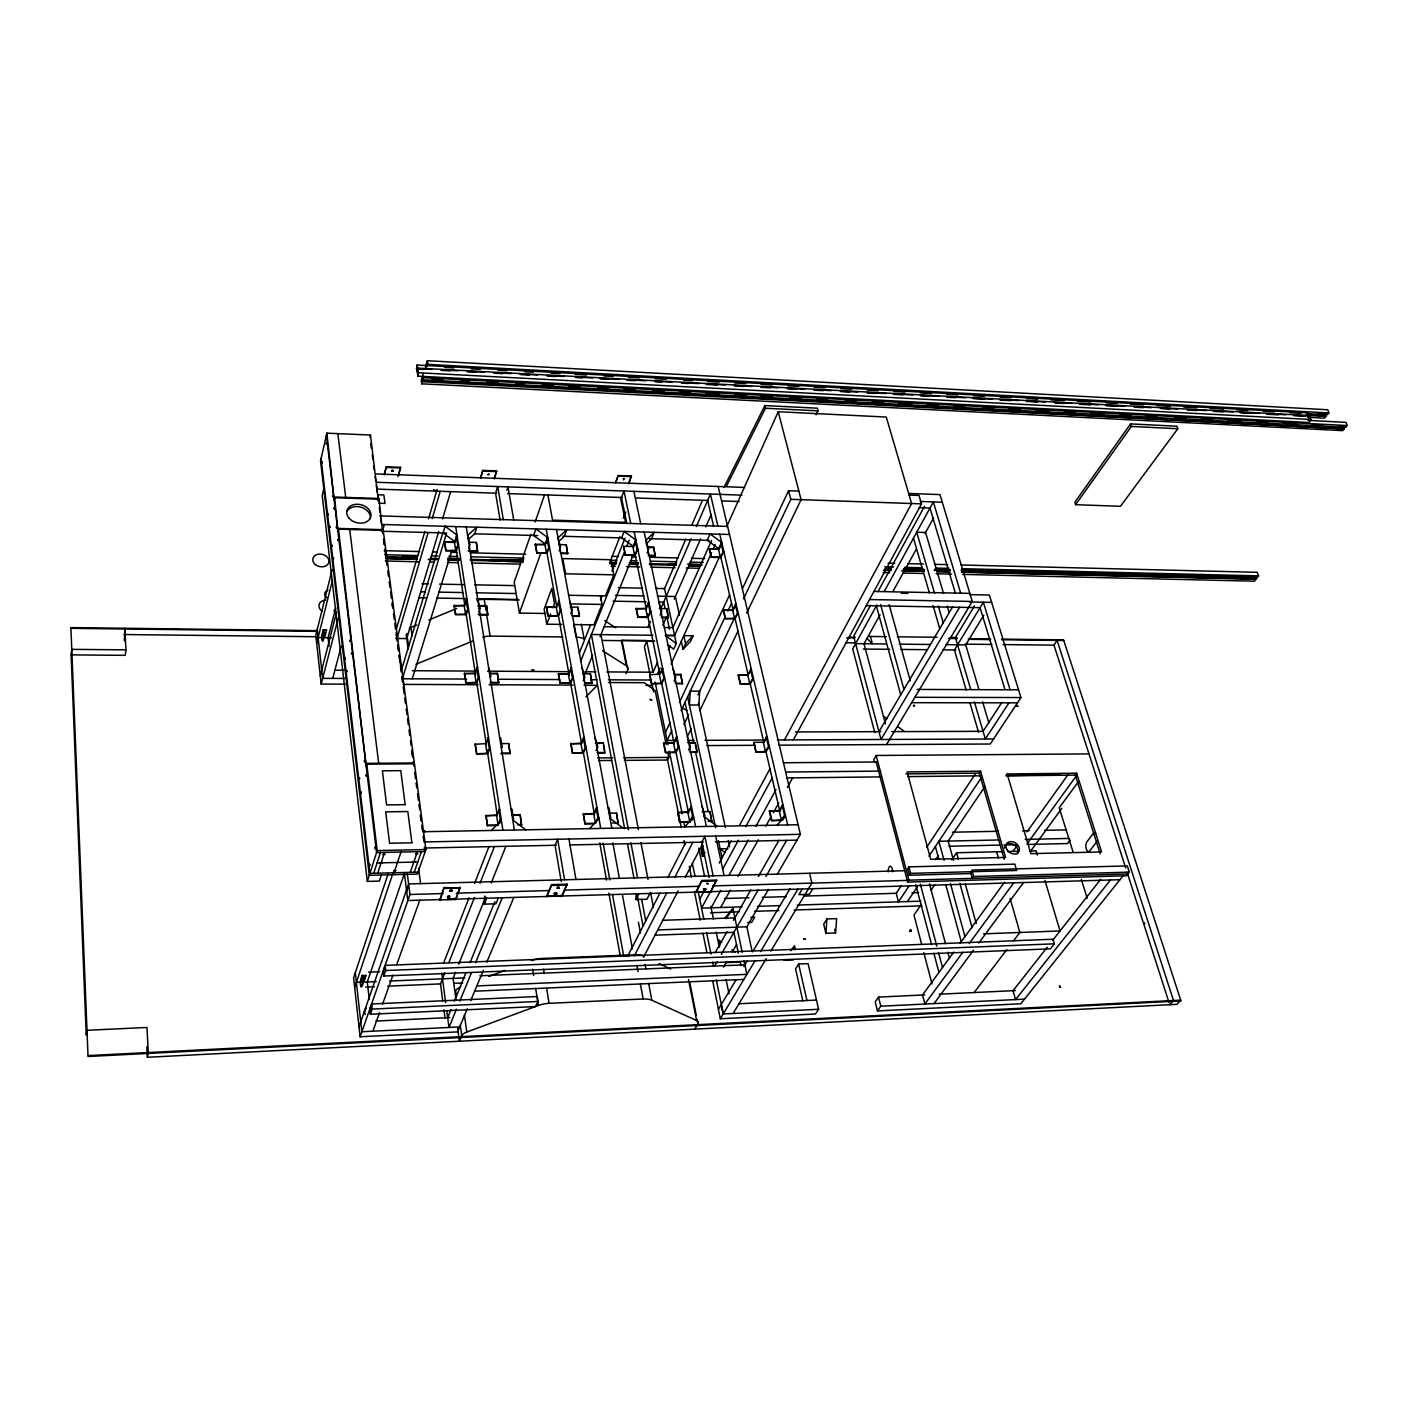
<?xml version="1.0" encoding="UTF-8"?>
<svg xmlns="http://www.w3.org/2000/svg" width="1418" height="1418" viewBox="0 0 1418 1418"><rect width="100%" height="100%" fill="white"/><g stroke="black" fill="none" stroke-linecap="round" stroke-linejoin="round"><path stroke-width="1.5" d="M961.315 572.216L1255.674 579.147L1255.674 577.481M323.942 633.509L324.633 632.8M498.356 897.878L495.946 903.798L484.318 904.152L484.743 895.999M649.887 893.446L646.962 899.242L635.884 899.579L636.239 893.606M365.135 1013.427L365.153 1014.597M825.879 933.31L826.924 918.97L836.638 918.634L835.574 932.955L825.879 933.31L823.698 924.111L826.924 918.97M913.44 705.774C915.372 703.948 914.539 707.706 913.635 705.384M148.376 1053.432L146.94 1027.465L86.994 1030.283L86.232 1035.122L71.13 654.886L71.769 649.355L125.989 649.852L124.784 628.28M1060.469 987.353C1059.299 984.074 1060.522 989.658 1059.512 986.042M322.95 636.133L322.808 634.431L323.393 635.902M361.82 980.689L361.696 982.355L362.281 980.671M124.376 640.776L124.819 629.007M125.989 649.852L125.192 655.346L71.13 654.886M909.842 930.35C912.997 928.896 909.665 933.221 909.753 930.509M88.005 1055.595L1180.733 1000.151L1176.922 1004.334L147.366 1057.279L148.323 1052.528M1144.202 922.958C1144.22 924.625 1145.974 923.171 1143.847 923.242M377.791 496.282L378.393 500.802L370.47 435.025L326.884 433.164L320.539 460.868L369.283 875.296L417.335 874.091L425.932 849.542L414.464 763.788L366.783 764.178L366.181 766.234M417.016 368.06L416.768 371.144L417.105 365.029L1307.644 412.868L1311.03 419.498L1309.186 422.493L417.69 376.142L417.016 368.06L1307.485 415.474L1309.558 419.551L1308.052 420.224M417.69 376.142L418.505 372.615L417.105 365.029M323.818 488.785L322.223 495.609L367.333 881.411L379.368 881.092L381.371 874.995M334.045 499.225L326.884 433.164M334.134 499.951L334.666 497.736L379.049 499.189L382.541 531.839M337.821 530.598L334.666 497.736M337.909 531.325L338.459 529.144L383.232 530.403L414.34 762.955L413.684 764.993M332.096 569.735L315.806 635.317L321.177 684.061L345.478 684.15M316.693 643.347L332.521 580.015M369.903 437.24L370.47 435.025M323.233 629.876C318.997 643.293 325.591 644.641 323.694 630.212L326.619 630.248L323.233 629.876L323.853 635.264L322.382 641.06M322.79 641.06L322.24 636.026L323.694 630.212M322.24 636.026L325.147 636.062L326.583 629.911M335.712 607.897L328.09 637.692L329.082 646.36M320.273 675.837L336.598 612.204M321.177 684.061L338.14 618.425M384.349 474.215L386.299 466.752L400.532 467.302L398.618 475.42M384.438 474.906L386.299 466.752M378.482 501.387L379.049 499.189M332.734 678.407L341.189 646.342M382.47 531.254L384.278 524.536M382.647 532.565L383.232 530.403M398.015 476.59L400.532 467.302M383.711 540.524L384.438 544.282M392.272 604.671L392.91 607.702M396.561 628.404L424.851 531.502M428.537 518.864L437.134 489.37M427.882 533.328L397.005 638.472L396.207 632.499M432.206 518.616L440.236 491.284M366.074 765.383L338.459 529.144M438.765 531.52L406.736 638.579L395.657 638.454M442.522 518.917L450.694 491.638M442.771 533.062L401.312 670.625L399.309 655.612M446.617 533.044L402.393 678.761L466.646 679.08M444.472 542.137L454.363 541.836L457.128 535.791L455.072 542.42L444.472 542.137L445.766 550.663L456.401 550.928L458.457 544.317L455.674 550.361L445.766 550.663M412.23 678.814L451.97 550.202M423.184 374.051L421.27 380.184L421.713 383.817L1342.722 430.629L1344.211 428.892L421.837 380.627L421.961 381.69L1344.211 428.892M425.4 366.943L427.35 360.721L1327.744 409.749L1328.861 412.939L1327.372 414.712L1307.467 413.648M480.525 477.724L482.811 470.404L496.619 470.918L494.403 478.912M480.649 478.415L482.811 470.404M421.837 380.627L423.025 376.851L422.989 379.794L1345.611 427.279L1347.1 425.524L1345.966 422.369L1308.442 420.402M425.967 367.368L427.173 363.557L427.137 366.5L427.811 364.373L427.35 360.721M421.961 381.69L422.245 380.786L421.713 383.817M422.989 379.794L423.627 377.702L1347.1 425.524M468.684 548.66L469.961 544.618L467.727 536.093M494.279 478.238L496.619 470.918M455.444 614.543L465.529 614.154L468.383 608.216L466.256 614.721L455.444 614.543L454.097 605.699L464.165 605.326L467.001 599.353L465.423 604.245M367.333 881.411L377.206 850.587L366.783 764.178M468.631 542.208L476.359 542.42L477.547 551.46L469.092 551.247M531.998 670.218L533.7 670.2L532.051 670.076M373.732 873.275L380.432 852.484M412.266 754.252L411.911 749.856M477.547 551.46L476.359 542.42M377.755 873.169L384.508 852.413M414.464 763.788L413.79 765.844L413.241 761.643M506.917 490.22L507.999 486.906L513.724 519.945M388.071 874.002L353.596 977.853L360.101 1036.771L457.642 1031.896L467.32 1008.712M478.77 612.363L480.099 608.393L477.795 599.548M354.677 987.548L392.821 873.63M394.044 872.761L400.993 852.041M478.681 605.557L486.534 605.681L487.774 615.04L479.178 614.916M362.139 975.371C356.857 988.718 365.064 991.359 362.654 975.761L365.844 975.637L362.139 975.371L362.884 981.894L361.129 987.052M464.395 673.603L474.64 673.142L477.565 667.275L475.367 673.674L464.395 673.603L465.778 682.82L476.785 682.856L479 676.475L476.058 682.324L465.778 682.82M360.899 980.937L362.654 975.761M487.774 615.04L486.534 605.681M365.791 975.23L364.089 980.813L365.844 975.637M420.614 816.786L421.323 820.313M404.449 873.346L367.28 981.965L369.265 999.424M410.263 872.354L417.406 851.686M359.002 1026.827L408.614 883.946L904.631 870.723M407.941 886.959L407.037 890.947M530.828 534.373L514.202 582.213L519.449 613.072L545.664 613.48M535.171 521.895L544.565 494.864M414.233 872.265L421.43 851.598M360.101 1036.771L409.962 894.492L407.214 873.009M371.605 1003.997L371.091 1008.304L370.772 1009.191L370.541 1007.046L369.779 1009.208L370.346 1014.26L535.596 1006.567L537.971 1001.462L537.192 996.535L371.605 1003.997L372.19 1009.067L370.346 1014.26M536.731 552.931L546.391 552.63L549.404 546.692L547.064 553.197L536.731 552.931L535.224 544.53L544.866 544.228L547.862 538.273L546.125 543.165M383.799 976.009L385.731 970.515L385.129 965.374L1052.989 939.23L1054.354 943.821L1050.383 948.819L383.799 976.009L383.197 970.869M489.954 682.927L498.693 682.962L497.417 673.266L489.405 673.231M519.449 613.072L540.79 553.18M488.554 737.927L485.523 743.67L475.083 744.255L476.537 753.827L487.757 753.756L490.043 747.499L487.012 753.242L476.537 753.827M372.881 1031.205L379.581 1012.487M382.559 1004.157L392.981 975.052M396.703 964.648L419.799 900.182M498.693 682.962L497.417 673.266M559.135 550.946L560.589 546.994L558.16 538.556M558.745 544.601L566.243 544.796L567.625 553.711L561.457 553.552M547.951 615.944L557.788 615.554L560.89 609.705L558.462 616.103L547.951 615.944L546.409 607.223L556.211 606.851L559.295 600.966L557.487 605.787M444.082 887.526L439.917 899.969L455.692 899.508L460.088 887.969L444.082 887.526L439.917 899.969M567.625 553.711L566.243 544.796M561.776 624.416L546.799 624.204L550.645 613.905M552.949 607.737L554.491 603.607L551.762 588.505L544.14 609.173L546.799 624.204M500.572 743.599L508.725 743.564L510.055 753.614L500.784 753.667M496.938 825.524L487.42 825.684L485.913 815.722L496.548 815.049L499.668 809.412M510.055 753.614L508.725 743.564M455.692 899.508L459.964 887.101M615.447 482.669L618.177 475.509L631.4 476.005L628.777 483.822M615.589 483.343L618.177 475.509M487.42 825.684L486.108 815.208M570.745 613.799L572.252 609.882L569.77 601.161M570.302 607.081L577.941 607.205L578.952 614.26M628.635 483.148L631.4 476.005M443.604 963.123L469.039 897.754M474.605 883.467L488.909 846.688M487.615 825.187L498.09 824.992L500.27 819.391L498.728 809.43M577.941 607.205L579.359 616.422L573.102 616.334M499.632 823.45L501.228 819.374L500.27 819.391M559.95 683.246L569.947 682.767L573.138 676.989L570.639 683.281L559.95 683.246L558.337 674.17L568.317 673.692L571.489 667.913M444.88 972.73L440.502 983.915L442.788 1001.108M448.886 962.556L474.445 897.434M480.046 883.184L494.421 846.546M623.335 518.208L625.746 512.093M610.307 561.12L619.95 536.642M570.869 669.491L568.99 674.224L558.337 674.17M579.253 653.219L590.686 624.452M600.488 599.796L602.136 595.684M611.938 571.029L625.001 538.149M633.474 547.118L636.079 540.701L632.853 546.568L623.672 546.32L625.143 555.147L635.193 555.413L637.799 548.996L634.573 554.846L625.143 555.147M600.381 595.844L602.047 604.423L593.894 624.859L574.627 624.594M613.852 574.839L565.622 573.794L562.804 558.568L610.839 559.738L613.852 574.839L605.433 595.932L568.547 595.259M455.532 972.305L453.086 978.385L456.029 999.903M458.776 964.169L485.576 897.115M491.266 882.882L505.889 846.316M580.724 661.178L624.221 552.488M626.685 546.338L629.149 540.187M484.318 904.152L486.693 898.232M520.158 814.659L521.54 825.081L520.158 814.659L511.863 814.801M585.155 673.532L592.618 655.098M600.098 636.682L633.297 554.793M583.153 680.888L584.712 677.06L582.16 668.002M447.68 1017.628L450.977 1009.492M454.292 1001.356L465.884 972.872M470.032 962.698L494.864 901.653M582.656 673.78L590.42 673.834L591.891 683.387L585.528 683.352M456.472 1009.226L448.992 1027.465L446.812 1011.158M459.804 1001.108L471.45 972.748M475.615 962.609L502.238 897.771M591.891 683.387L590.42 673.834M647.069 553.197L648.682 549.28L646.094 540.967M572.411 753.206L582.603 752.621L585.9 746.967L583.294 753.135L572.411 753.206L570.727 743.759L580.901 743.192L584.181 737.52M649.196 555.75L655.187 555.909L653.645 547.118L648.168 546.958M655.187 555.909L653.645 547.118M470.705 1000.629L483.396 970.266M486.782 962.184L513.848 897.434M636.079 608.694L645.633 608.322L648.948 602.544L646.271 608.871L636.079 608.694L637.834 617.309L648.044 617.468L650.738 611.158L647.423 616.919L637.834 617.309M583.525 739.079L581.575 743.706L570.727 743.759M460.283 1025.019L461.736 1035.707L459.414 1041.237L457.677 1028.44M626.029 673.71L627.766 669.65L621.953 640.316M647.796 627.589L650.383 621.545M664.244 589.285L685.887 538.893M691.949 524.784L702.353 500.589M596.056 750.654L597.687 746.896L595.028 737.484M653.964 641.361L646.768 641.29L644.392 646.75L649.869 673.515M660.682 609.084L691.115 538.663M696.344 526.592L710.418 494.049L717.898 526.113M595.489 743.121L603.394 743.085L596.712 743.635M660.132 615.182L661.798 611.335L659.14 602.721M659.335 608.552L666.761 608.676L668.357 617.769L662.277 617.681M603.394 743.085L604.937 752.976L598.449 753.029M662.791 625.32L666.3 617.273M674.206 599.194L700.563 538.929M705.827 526.876L711.092 514.823M668.357 617.769L666.761 608.676M546.71 895.981L551.708 884.584L567.076 884.158L562.113 896.389L546.71 895.981L561.971 895.538L567.076 884.158M546.852 896.85L551.708 884.584M583.277 814.127L593.61 813.471L597.013 807.905L594.319 813.95L583.277 814.127L585.014 823.947L593.876 823.787M660.611 673.213L662.702 668.552L659.281 674.241L649.55 674.702L651.376 683.653L661.763 683.689L664.563 677.503L661.125 683.175L651.376 683.653M585.014 823.947L583.489 813.631M657.544 662.241L653.113 672.221L646.768 641.29M672.593 628.298L711.535 540.435M711.145 557.309L720.326 557.008L723.765 551.247L720.911 557.558L711.145 557.309L709.266 549.12L718.43 548.819L721.851 543.059M657.42 673.975L660.132 667.913M668.25 649.71L670.058 645.669M674.56 635.565L711.552 552.683M713.36 548.642L715.151 544.601M726.76 526.557L778.216 411.734L886.285 417.052L911.614 503.532L784.473 739.948M585.244 823.45L595.4 823.273L597.864 817.743L596.092 807.923M655.719 588.417L664.546 588.594L676.262 643.506L673.727 649.16L667.453 644.57M721.142 544.636L719.015 549.369L709.266 549.12M671.086 663.943L719.369 556.973M681.296 641.344L682.997 649.267L685.568 643.595L693.101 635.778L683.848 635.654L685.568 643.595M693.101 635.778L690.513 641.432L682.997 649.267M674.064 681.331L675.801 677.556L673.054 668.622M616.511 813.099L618.106 823.362L616.511 813.099L608.464 813.223M676.226 683.76L682.413 683.795L680.764 674.383L675.092 674.348M682.413 683.795L680.764 674.383M665.467 732.397L670.111 722.436M679.399 702.495L729.579 594.869M725.201 618.638L734.542 618.248L738.087 612.558L735.127 618.78L725.201 618.638L723.251 610.13L732.574 609.775L736.102 604.068M665.45 752.586L675.376 752.019L678.921 746.435L676.014 752.515L665.45 752.586L663.553 743.28L673.461 742.731L676.971 737.147L674.808 741.72M671.795 730.536L667.134 740.48L674.507 740.462M681.119 710.648L724.988 617.184M727.788 611.229L731.528 603.27M742.465 588.576L788.585 490.717L798.866 491.089M735.357 605.628L733.159 610.307L723.251 610.13M683.884 724.563L688.634 714.53M697.957 694.909L734.985 616.883M743.511 598.945L790.801 499.313L788.585 490.717M667.913 753.082L668.8 757.389L667.541 760.03L624.469 760.367M687.446 736.421L691.257 728.462M699.854 710.56L738.069 630.975M746.666 613.072L801.099 499.668L778.216 411.734M688.545 750.087L690.353 746.382L687.517 737.094M687.624 742.66L695.299 742.624L688.776 743.156M695.299 742.624L697.266 751.877L690.726 752.409M740.196 684.043L749.697 683.582L753.348 677.981L750.282 684.096L740.196 684.043L738.175 675.234L747.658 674.773L751.292 669.172L749.005 673.763M677.698 812.603L687.765 811.947L691.417 806.47L688.421 812.425L677.698 812.603L679.683 822.263L690.406 822.068M635.884 899.579L638.774 893.783M723.924 487.562L764.887 405.566L817.406 408.189L818.009 410.848L815.97 414.712M726.406 486.268L765.472 408.242L764.887 405.566M679.683 822.263L677.946 812.106M679.931 821.766L689.768 821.589L692.533 816.148L690.513 806.47M691.169 820.579L693.42 816.13L692.533 816.148M692.09 819.905L693.597 816.928L684.823 826.854L683.955 822.458M627.766 956.016L659.778 893.322M667.789 877.653L685.798 842.398M634.502 955.572L666.673 893.11M674.72 877.494L692.817 842.345M709.993 811.575L711.783 821.678L709.993 811.575L702.176 811.699M749.909 682.43L763.877 742.624L767.085 736.775L763.327 742.288L753.951 742.323L755.776 751.983L766.039 751.912L769.212 745.939L765.454 751.434L755.776 751.983M643.577 957.132L678.159 890.859M685.266 877.21L702.548 844.082M911.455 930.864L909.966 930.545M703.133 845.979L701.095 849.878L702.442 856.366L704.941 852.484M702.442 856.366L704.48 852.502M696.025 891.638L701.981 880.472L716.604 880.064L710.737 892.046L696.025 891.638L710.737 892.046M696.203 892.471L701.981 880.472M699.73 899.26L703.913 891.479M719.192 863.101L731.174 840.856M739.558 825.276L769.956 768.804M711.021 890.664L701.538 908.123L742.039 906.846M711.57 889.352L716.604 880.064M722.613 869.305L738.406 840.2M745.779 826.605L772.119 778.074M793.353 739.895L921.505 503.869L919.006 495.449L909.151 495.095M870.581 605.202L853.654 636.239L881.021 739.487L959.561 607.294M877.99 591.625L924.536 506.244M876.856 604.901L852.714 648.912L874.817 732.627M884.3 591.341L933.345 501.919L960.695 593.185M711.145 907.821L720.716 890.38M729.224 874.871L748.367 839.988M755.812 826.428L776.018 789.596M769.336 811.096L779.156 810.458L783.02 805.052L779.74 810.936L769.336 811.096L771.516 820.614L781.938 820.419L785.235 814.57L781.353 819.959L771.516 820.614M880.064 614.738L864.023 643.737L885.47 723.907M892.897 591.519L916.436 548.979M924.997 533.505L933.558 518.031M720.699 907.52L730.359 890.096M737.892 876.554L758.293 839.793M765.809 826.233L771.162 816.555M773.324 812.691L778.695 803.013M787.274 787.539L792.644 777.862M742.234 952.258L732.911 908.619L725.998 918.616M782.949 819.764L784.597 816.821M715.115 952.683L727.009 931.732M733.496 920.3L750.813 889.83M758.382 876.484L778.943 840.289M714.832 965.658L717.012 961.865M721.354 954.261L758.311 889.724M765.915 876.43L786.582 840.36M723.464 967.147L726.76 961.457M732.255 951.992L736.633 944.406M746.524 927.337L768.467 889.423M777.259 874.268L800.372 834.333L718.164 486.48M694.82 1029.131L697.957 1023.761L697.107 1019.453M878.965 731.688L952.683 606.762M735.977 979.909L718.394 1009.421L720.309 1018.762L815.456 1014.012L818.594 1009.279L808.083 963.637L798.618 964.027L795.569 968.866L802.854 1001.002M743.847 966.615L747.233 960.925M752.852 951.425L789.986 888.767M1089.184 753.915L876.182 755.475L873.842 759.392L874.64 762.423M720.309 1018.762L754.925 960.996M760.58 951.549L797.891 889.121M886.551 744.574L972.287 601.462L939.974 494.598L909.239 493.464M802.304 888.997L798.901 894.669L809.394 894.35L812.833 888.696M974.467 605.894L955.448 637.515L970.621 689.113M733.106 1013.48L766.216 958.71M770.772 951.141L811.894 883.113L809.572 873.258M978.828 689.148L965.693 644.889L983.791 615.217M1307.644 412.868L1305.836 415.846L1294.794 415.261M1307.485 415.474L1307.449 417.317M792.502 949.298L794.523 946.036L795.338 949.635M983.046 731.334L1001.923 702.335M1008.996 702.832L985.315 739.008L974.361 701.786M1125.715 868.029L1053.964 645.155L1057.084 640.422M909.363 875.243L910.604 873.346L1016.688 870.475L1014.827 864.129L908.903 866.877L907.662 868.773L909.363 875.243L971.17 873.541M969.54 594.638L989.356 595.028L1020.925 697.55L990.278 744.007L779.085 745.177M901.104 885.949L896.247 893.287L898.445 901.848L909.434 885.417M926.592 847.468L975.159 774.157M1004.281 859.308L979.289 773.129L980.565 771.197L907.13 771.941L930.722 859.308L1005.61 857.447L980.565 771.197M970.532 871.946L972.323 878.362L973.634 876.484L971.844 870.067L1127.292 865.902L1129.295 872.141L1126.371 875.775L907.68 882.031L908.92 880.153L876.182 755.475M928.95 856.171L981.398 777.613M907.449 901.564L917.269 886.977M935.703 859.609L938.149 855.958M947.986 841.353L984.836 786.635M1007.135 773.944L1005.841 775.859L1075.287 775.097L1076.652 773.2L1007.135 773.944L1030.851 853.654L1101.591 851.934L1076.652 773.2M921.31 904.4L913.99 915.089L921.647 944.317M931.041 890.149L934.692 884.814M951.744 859.875L956.618 852.75L1003.2 851.633M924.855 994.887L878.522 997.102L875.225 1001.817L877.458 1010.928L1020.783 1003.767L1123.198 875.633M877.458 1010.928L880.773 1006.213L878.522 997.102M1130.571 423.893L1074.897 502.22L1075.606 504.684L1120.468 506.297L1177.809 428.732L1176.993 426.215L1130.571 423.893L1131.351 426.428L1075.606 504.684M1012.931 851.42L1016.759 846.085M1027.004 831.834L1067.914 774.848M1027.004 843.994L1077.113 774.76M953.729 952.063L922.515 995.011L924.855 1004.05L962.751 952.347M960.234 943.112L1004.458 882.28M1078.407 781.655L1059.228 807.781L1073.054 851.97M1030.797 850.889L1061.834 808.331M969.292 943.431L1013.728 882.811M934.037 1003.59L973.528 950.184M978.792 943.059L1023.548 882.528M533.647 670.359C532.282 671.795 531.218 669.562 533.558 670.501M1255.674 579.147L1254.629 581.185L962.68 574.396M962.202 570.639L1257.217 577.073L961.05 569.983M963.035 571.082L1256.933 578.065L1258.581 575.868L1257.217 572.323L961.067 564.984M1070.129 840.112L1067.559 843.55L1028.05 844.437M974.148 992.547L1006.815 949.635M1013.356 941.056L1019.879 932.459L1010.095 898.498M1047.264 947.206L1013.037 990.686L1015.554 999.584L1110.436 879.993M1052.741 940.24L1100.652 879.355M790.801 950.716L794.523 946.036M724.917 918.208L732.911 908.619M1309.027 417.317L1324.483 418.15L1325.972 416.378L1311.455 414.676M1318.226 413.4L1327.727 413.099M777.188 825.134L785.43 815.368M1343.909 428.059L1342.935 427.899M1169.726 1004.706L1173.501 1000.523M589.604 828.626L598.945 818.54M491.426 830.452L501.352 820.207M585.9 696.894L597.244 685.373L584.039 685.16M646.059 544.033L651.536 538.734L654.177 532.317L645.952 540.276M911.03 931.449L910.71 930.208L909.753 930.864M560.021 540.347L564.364 536.305L566.739 529.8L558.036 537.865M1017.752 706.199L1016.653 705.225L1017.539 706.536M468.596 539.265L474.711 533.824L476.82 527.212L467.621 535.384M363.611 977.977L362.388 978.42L363.699 977.622M706.908 883.095C708.61 882.67 708.575 885.488 707.05 883.627M391.988 470.014L392.13 470.989L393.353 470.191M409.323 628.192A8.969 5.087 -7.6 0 1 410.919 627.394L416.892 624.93M428.839 620.003L456.702 608.499M416.006 664.244L472.354 641.202M623.3 478.557C624.168 480.153 622.927 480.525 624.133 478.593M488.856 976.488L505.021 970.408M461.736 1035.707A10.032 4.272 -9.6 0 1 466.788 1032.038L538.361 1005.486A16.112 6.966 -10.3 0 1 549.05 1003.324L643.152 998.981A15.811 6.789 -11.4 0 1 651.819 1000.222L696.628 1020.535A9.589 4.024 -11.9 0 1 697.957 1023.761M557.788 886.941L557.239 887.739L558.905 886.994M1059.423 986.272L1060.575 987.123M459.716 1026.933L361.856 1031.737L355.315 972.695M721.248 1004.6L723.18 1013.976L818.594 1009.279M880.773 1006.213L1024.47 999.141M375.947 1021.049L449.701 1017.539M738.565 1003.767L816.467 1000.062M939.124 994.213L1015.323 990.579M372.19 1009.067L537.971 1001.462M476.838 985.935L746.861 974.343L744.025 960.642M474.658 991.2L743.83 979.43M479.833 975.779L744.822 964.825M356.397 982.408L376.284 981.593M389.56 981.043L464.749 977.906M365.702 987.07L374.512 986.698M387.734 986.148L440.643 983.897M453.884 983.348L462.693 982.975M385.731 970.515L1054.354 943.821M368.556 972.163L379.581 971.72M725.91 962.627L738.76 962.113M784.083 960.252L793.531 959.88M983.436 933.842L1060.044 930.952L1044.924 880.365M629.627 955.502L623.654 955.732L612.594 895.077M747.765 922.515L751.717 922.374L754.713 917.198L750.76 917.34M657.668 929.942L746.825 926.823L752.249 951.868M654.939 935.171L733.904 932.335L738.353 953.215M662.436 920.3L734.879 917.871M757.496 906.35L779.563 905.641M797.235 905.074L920.849 901.139M710.595 912.767L739.203 911.827M754.624 911.313L778.837 910.533M794.257 910.019L921.948 905.854M724.722 898.498L748.952 897.771M762.175 897.364L786.405 896.619M804.041 896.087L896.566 893.269M911.987 892.808L918.598 892.613M973.634 876.484L1129.295 872.141M908.92 880.153L1127.842 873.967M409.962 894.492L443.09 893.553M456.33 893.18L549.085 890.557M564.541 890.114L699.269 886.303M712.51 885.931L908.69 880.365M447.68 898.87L455.568 898.64M441.033 899.561L407.835 900.536L404.555 874.729M447.68 899.366L1119.936 879.709M444.206 888.412L460.088 887.969M551.85 885.452L567.218 885.027M702.158 881.305L716.781 880.915M418.009 872.159L369.903 873.364L321.035 458.688M949.014 846.245L999.513 845.093M1003.891 844.986L1017.06 844.685M377.046 862.942L417.814 862.002M1007.578 851.527L1018.549 851.279M1029.503 851.013L1036.097 850.853L1037.356 855.072M424.071 848.035L556.476 845.234M569.717 844.951L703.576 842.132M715.363 841.867L797.005 840.147M377.206 850.587L425.932 849.542M998.786 839.97L938.893 841.282L944.104 860.354M1025.196 839.403L1069.207 838.428M727.948 848.655L720.131 848.833L724.935 852.448M423.982 841.955L800.372 834.333M952.347 832.206L998.467 831.267M1022.644 830.771L1029.22 830.629M1044.605 830.328L1066.566 829.885M517.588 824.656L521.753 824.585M612.292 822.972L618.337 822.848M708.131 821.252L712.031 821.182M422.617 831.746L798.104 824.744M485.913 815.722L497.293 815.545M512.412 815.297L519.945 815.173M512.642 819.179L513.582 819.161L512.004 809.217L511.065 809.235M597.864 817.743L598.804 817.725M609.864 817.53L610.786 817.53L608.96 807.728L608.056 807.746M704.161 815.935L705.047 815.935L702.123 806.293M785.643 772.048L880.631 771.091M905.925 773.891L979.289 773.129M786.494 777.933L881.517 776.887M907.963 776.603L980.653 775.806M1007.081 775.522L1059.955 774.937M598.626 760.562L611.548 760.456M366.695 763.345L414.34 762.955M783.463 762.76L876.04 761.98M502.078 753.153L510.25 753.1M597.226 752.533L605.149 752.479M689.573 751.93L697.266 751.877M597.634 757.903L612.736 757.797M623.512 757.726L668.8 757.389M687.73 740.391L694.324 740.356M704.923 740.32L764.692 740.036M777.489 739.966L993.61 738.973M663.553 743.28L674.082 743.227M706.713 745.567L754.961 745.301M501.263 747.446L502.185 747.428L500.66 737.874L499.739 737.874M596.765 746.896L597.687 746.896M795.356 731.954L880.95 731.67M891.798 731.635L982.497 731.334M911.65 702.69L1017.433 702.849M917.091 689.432L1018.532 689.804M914.876 697.301L1020.925 697.55M490.008 676.546L490.929 676.546L488.554 667.346M583.826 677.06L584.712 677.06M344.804 678.46L322.648 678.353L317.224 629.539M497.647 679.24L559.685 679.559M590.703 679.718L597.332 679.754M608.411 679.807L650.507 680.02M608.535 682.537L644.41 682.696L655.116 690.601L666.141 744.45M490.858 682.395L498.888 682.43M584.322 682.82L592.121 682.856M675.092 683.246L682.661 683.281M402.907 684.398L478.008 684.717M489.068 684.752L572.996 685.107M645.899 685.426L652.528 685.443M335.002 670.2L343.847 670.253M412.372 670.696L476.483 671.104M487.526 671.175L569.327 671.689M584.801 671.778L595.861 671.848M606.904 671.919L653.326 672.221M490.681 673.763L497.222 673.798M674.348 674.844L680.516 674.897M738.175 675.234L748.243 675.287M863.314 649.036L889.777 649.302M900.802 649.426L927.266 649.692M942.686 649.852L955.927 649.993M652.883 635.282L591.395 634.52L628.44 829.76M665.893 635.441L674.578 635.548L665.272 635.441L676.262 643.506M70.935 628.334L317.472 631.365M846.723 637.834L853.352 637.923M968.512 639.323L990.65 639.607M1001.728 639.731L1063.766 640.493M482.705 637.107A14.588 8.189 -8.9 0 1 490.114 636.097L562.893 636.948M124.04 634.537L316.675 636.735M622.218 640.227L646.573 640.493M845.837 642.779L854.699 642.868M965.392 644.144L991.962 644.446M1003.04 644.57L1053.964 645.155M602.827 640.44L654.726 641.042M318.128 637.568L331.422 637.728M855.621 643.63L886.126 643.985M899.384 644.144L930.332 644.481M945.806 644.658L965.693 644.889M603.625 626.703L649.072 627.305M664.227 627.518L672.876 627.625M868.667 636.434L886.303 636.664M897.346 636.788L937.068 637.285M950.308 637.462L956.92 637.533M317.402 630.655L70.9 627.607L88.04 1056.499L1180.964 1000.913L1063.553 639.872L1001.533 639.11M848.762 637.214L855.409 637.302M948.394 638.454L957.256 638.561M968.317 638.703L990.455 638.969M478.114 614.349L487.952 614.508M571.915 615.784L579.572 615.891M661.16 617.131L668.587 617.255M571.791 603.908L602.047 604.423M454.097 605.699L464.891 605.876M477.777 606.089L484.212 606.195M546.409 607.223L556.884 607.4M479.195 608.375L480.099 608.393M869.553 599.548L972.287 601.462M420.827 591.785L425.258 591.855M438.517 592.104L462.835 592.564M476.094 592.795L515.886 593.539M615.359 595.383L644.091 595.932M657.349 596.163L675.376 596.499L679.435 615.252M969.575 601.976L991.625 602.384M419.037 597.758L425.648 597.882M436.673 598.077L465.334 598.573M476.359 598.768L518.226 599.513M613.019 601.179L646.076 601.764M659.299 601.994L663.713 602.083L665.042 608.322M866.238 605.646L979.519 607.648M476.891 600.328A14.428 8.295 -8.7 0 1 484.212 599.335L519.165 599.938M873.86 591.448L969.841 593.362M421.89 583.791L428.502 583.915M439.545 584.145L463.81 584.624M474.835 584.836L514.539 585.616M618.213 587.672L642.478 588.169M901.299 593.291L907.892 593.415M385.891 556.707L417.353 557.629M447.858 558.196L459.432 558.639M490.451 559.383L523.118 559.986M610.041 562.237L616.688 562.397M629.344 562.538L638.206 562.733M669.845 563.655L676.492 563.815M687.57 564.08L700.846 564.399M884.69 568.778L891.337 568.937M904.613 569.256L924.554 569.735M935.632 570.001L950.255 570.196M386.281 557.363L417.229 558.107M430.487 558.408L437.116 558.568M448.159 558.834L459.202 559.1M470.262 559.366L523.295 560.624M609.474 562.68L616.103 562.822M629.362 563.141L638.206 563.354M649.249 563.62L675.766 564.258M689.024 564.559L702.282 564.878M885.701 569.238L890.114 569.345M903.372 569.664L923.26 570.142M934.302 570.39L949.776 570.763M386.068 557.965L412.62 558.586M430.345 559.011L436.974 559.171M448.053 559.419L459.113 559.685M487.898 560.376L523.313 561.209M609.651 563.247L616.298 563.407M629.574 563.726L638.437 563.939M667.222 564.612L676.067 564.825M689.361 565.144L700.421 565.41M884.176 569.752L890.823 569.912M904.099 570.231L924.022 570.71M937.316 571.011L948.376 571.277M961.652 571.596L1256.1 578.579M386.121 558.426L417.122 559.153M428.183 559.419L437.045 559.631M448.123 559.897L459.184 560.145M470.262 560.411L523.402 561.67M609.74 563.708L616.387 563.868M629.663 564.187L636.31 564.329M649.604 564.648L676.173 565.286M689.449 565.587L700.527 565.853M884.3 570.196L890.929 570.355M904.223 570.656L924.146 571.135M937.422 571.454L948.5 571.72M961.794 572.021L1256.259 578.987M385.873 558.639L412.425 559.259M447.84 560.092L458.918 560.358M505.393 561.457L523.1 561.865M629.326 564.382L638.189 564.594M689.077 565.782L700.155 566.048M883.857 570.39L890.486 570.532M901.547 570.798L923.685 571.33M936.961 571.631L950.237 571.95M385.43 560.996L418.594 561.776M429.654 562.024L434.085 562.131M447.344 562.432L458.404 562.698M471.68 562.999L520.335 564.134M611.016 566.243L615.447 566.349M626.49 566.597L639.766 566.899M650.827 567.165L675.163 567.732M686.206 567.98L699.482 568.299M883.059 572.553L889.689 572.712M902.965 573.014L922.87 573.475M936.128 573.794L951.62 574.148M468.046 550.663L477.724 550.911M560.287 552.985L567.82 553.18M648.097 555.2L655.417 555.377M384.243 550.68L419.604 551.549M432.862 551.886L437.293 551.992M450.552 552.311L457.181 552.488M470.439 552.807L525.688 554.19M611.885 556.317L618.514 556.476M631.772 556.813L636.186 556.919M649.444 557.256L678.176 557.965M691.435 558.302L704.693 558.621M888.129 563.176L894.758 563.336M908.016 563.673L923.49 564.045M934.551 564.329L947.809 564.648M384.774 554.722L417.956 555.537M431.232 555.856L437.861 556.016M448.939 556.281L457.784 556.494M471.06 556.813L524.146 558.089M610.414 560.181L617.06 560.34M630.319 560.659L636.966 560.819M650.242 561.156L676.776 561.794M690.052 562.113L703.328 562.432M884.726 566.81L893.57 567.04M904.631 567.306L922.338 567.732M935.596 568.051L948.872 568.37M962.148 568.689L1258.581 575.868M401.879 556.583L417.353 556.955M519.023 559.383L523.437 559.49M885.913 568.175L890.327 568.281M903.585 568.6L923.472 569.079M934.533 569.345L950.007 569.717M535.224 544.53L545.54 544.796M647.459 547.49L653.432 547.649M382.984 524.5L729.508 534.497M338.37 528.418L383.126 529.658M381.442 531.218L445.606 533.008M474.374 533.806L537.723 535.579M562.893 536.27L622.644 537.936M649.214 538.663L708.947 540.329M379.652 515.904L727.594 526.397M378.854 503.213L385.022 503.425L383.87 495.006L377.737 494.793M334.577 497.027L378.961 498.48M377.046 482.28L742.039 495.166M920.282 501.458L942.296 502.238M790.801 499.313L921.505 503.869M377.489 489.121L496.619 493.216M507.662 493.588L622.378 497.523M635.619 497.966L708.415 500.465M721.638 500.926L739.186 501.511M919.148 507.679L930.119 508.069M375.93 473.949L744.521 487.438M386.405 467.444L400.62 467.993M482.935 471.077L496.725 471.609M618.319 476.182L631.542 476.678M765.472 408.242L818.009 410.848M1131.351 426.428L1177.809 428.732M431.71 379.28L442.771 379.864M460.46 380.768L469.323 381.229M487.012 382.133L498.072 382.718M515.762 383.622L524.625 384.083M542.314 385.005L553.375 385.572M568.866 386.37L579.927 386.937M597.616 387.858L608.676 388.426M624.168 389.223L635.229 389.79M652.918 390.712L663.979 391.279M679.47 392.077L690.531 392.644M706.004 393.442L719.28 394.133M734.772 394.931L745.833 395.498M761.306 396.296L772.367 396.863M790.074 397.784L801.135 398.352M816.608 399.149L827.669 399.716M845.376 400.638L856.437 401.205M871.91 402.003L882.971 402.57M898.463 403.386L911.739 404.059M927.23 404.857L938.291 405.442M953.765 406.239L964.825 406.806M982.532 407.71L993.593 408.295M1009.067 409.093L1020.127 409.66M1035.619 410.458L1048.895 411.149M1064.369 411.947L1075.429 412.514M1090.921 413.312L1104.197 414.003M1119.671 414.8L1130.731 415.368M1146.223 416.165L1157.283 416.732M1174.973 417.654L1186.033 418.221M1201.525 419.019L1212.585 419.586M1228.059 420.384L1241.335 421.075M1256.827 421.873L1267.887 422.44M1283.361 423.238L1296.637 423.929M1312.129 424.726L1323.189 425.294M1338.681 426.091L1345.611 427.279M427.811 364.373L1328.861 412.939M444.827 367.439L453.671 367.918M471.379 368.875L480.223 369.336M497.913 370.293L506.758 370.772M524.465 371.711L533.31 372.19M550.999 373.129L559.844 373.608M575.336 374.441L586.396 375.026M604.086 375.983L612.931 376.444M628.422 377.277L639.483 377.879M654.956 378.695L666.017 379.297M683.706 380.237L692.569 380.715M708.043 381.548L719.103 382.133M734.577 382.966L745.638 383.551M761.129 384.384L772.19 384.987M787.664 385.802L798.724 386.405M814.216 387.238L825.276 387.823M840.75 388.656L851.81 389.241M867.302 390.074L878.362 390.659M893.836 391.492L904.897 392.095M920.388 392.91L931.449 393.513M946.923 394.346L957.983 394.931M973.475 395.764L984.517 396.349M1000.009 397.182L1011.069 397.784M1026.543 398.6L1037.604 399.202M1050.88 399.911L1064.156 400.62M1077.432 401.329L1090.69 402.038M1106.182 402.872L1117.242 403.456M1130.5 404.165L1143.777 404.892M1157.053 405.601L1170.329 406.31M1183.587 407.019L1196.863 407.728M1210.139 408.437L1223.415 409.146M1236.673 409.855L1247.734 410.458M1263.225 411.273L1274.286 411.876M1289.76 412.709L1300.82 413.294M1307.999 414.588L1325.67 415.545M1308.282 415.439L1325.972 416.378M416.289 368.556L431.746 369.389M442.788 369.974L458.227 370.789M467.054 371.268L484.726 372.207M493.553 372.668L511.207 373.608M520.034 374.086L537.688 375.026M548.731 375.61L564.187 376.426M575.212 377.011L592.884 377.95M599.495 378.305L619.365 379.35M628.192 379.829L645.846 380.768M654.673 381.229L672.345 382.169M681.172 382.647L698.826 383.587M707.653 384.048L725.307 384.987M734.134 385.466L751.806 386.405M760.633 386.866L778.287 387.805M787.114 388.266L804.768 389.206M813.613 389.684L831.267 390.624M840.094 391.084L857.748 392.024M866.575 392.502L886.445 393.548M893.074 393.903L912.926 394.966M921.753 395.427L939.425 396.366M948.252 396.845L965.906 397.784M972.535 398.121L992.387 399.185M1001.214 399.646L1018.886 400.585M1027.713 401.064L1045.367 402.003M1054.194 402.464L1071.848 403.403M1080.693 403.882L1098.347 404.821M1107.174 405.282L1124.829 406.222M1133.656 406.7L1151.31 407.64M1160.154 408.1L1177.809 409.04M1186.636 409.501L1206.505 410.564M1213.117 410.919L1232.986 411.964M1239.616 412.319L1259.468 413.382M1266.097 413.737L1285.966 414.783M416.768 369.088L423.397 369.442M441.069 370.382L449.914 370.86M467.586 371.8L476.413 372.26M494.084 373.2L502.929 373.661M520.583 374.6L529.428 375.079M547.1 376.018L555.927 376.479M575.814 377.543L582.443 377.879M600.115 378.819L608.942 379.297M626.614 380.237L635.459 380.698M655.329 381.761L661.958 382.116M681.845 383.161L688.474 383.516M706.146 384.455L717.189 385.04M734.861 385.98L743.688 386.44M761.36 387.38L770.187 387.858M787.859 388.798L796.703 389.259M814.375 390.198L823.202 390.659M840.874 391.598L849.719 392.077M867.391 393.016L876.218 393.477M893.889 394.417L902.734 394.878M920.406 395.817L929.233 396.296M946.905 397.235L955.75 397.696M973.404 398.635L984.464 399.22M999.92 400.036L1010.963 400.638M1026.419 401.454L1037.462 402.038M1055.134 402.978L1063.979 403.439M1079.435 404.272L1090.477 404.857M1105.951 405.672L1116.994 406.257M1134.666 407.196L1143.493 407.657M1161.165 408.597L1170.01 409.075M1187.681 410.015L1196.508 410.476M1214.18 411.415L1223.007 411.876M1240.679 412.815L1249.524 413.294M1267.196 414.233L1278.238 414.818M1293.695 415.634L1304.737 416.218M417.867 372.721L1311.03 419.498M659.051 963.513L670.661 969.043M433.571 489.6L436.744 491.16M682.413 707.901L686.773 710.56M602.508 650.702L626.366 665.786A8.703 4.768 -11.1 0 1 627.766 669.65M604.724 620.641L615.66 627.749M883.396 716.161L886.924 718.731M897.541 726.441L904.613 731.599M704.338 816.75L717.1 826.251M610.006 818.363L622.892 828.006M721.833 942.332L718.536 939.85L719.795 945.895M731.741 949.776L735.038 952.258M512.767 820.012L525.759 829.814M422.28 829.193L425.56 831.675M866.947 638.437L872.389 643.825L870.404 636.452M1056.889 639.784L1173.75 1001.285M1127.08 872.247L1169.052 1002.597M1075.287 775.097L1100.173 853.778M1081.349 879.337L1087.198 898.285M1010.095 689.768L983.348 602.225L954.438 649.976L966.172 690.017M980.068 607.648L1004.742 688.829M929.978 508.052L955.253 592.83M982.585 701.804L988.825 722.879M943.537 593.504L925.564 532.477L916.737 532.211L934.586 593.327M947.259 606.142L949.121 612.452M969.877 702.672L978.526 732.167M938.273 605.982L943.2 622.839M913.476 538.166L929.375 592.884M933.044 605.504L939.762 628.653M996.624 851.793L998.449 858.156M889.139 604.688L910.321 680.941M956.618 852.75L958.338 859.007M965.286 883.999L976.258 923.579M948.163 841.087L953.428 860.123M959.844 883.379L972.11 927.78M880.56 604.529L903.922 689.378M876.359 605.823L900.731 694.785M950.485 883.644L964.967 936.607M935.384 846.546L938.822 859.237M945.735 884.602L961.262 941.694M929.481 883.786L945.505 943.608M947.791 952.169L949.511 958.568M920.335 884.052L936.802 946.125M938.503 952.541L942.491 967.519M915.798 884.814L931.608 944.636M933.859 953.18L938.946 972.394M908.903 866.877L910.604 873.346M876.2 761.98L907.68 882.031M923.827 952.666L932.016 983.986M834.688 929.286L835.574 932.955M719.795 534.214L787.664 824.939M721.035 543.023L722.95 551.23M735.268 604.05L737.254 612.558M750.459 669.154L752.515 677.981M766.216 736.775L768.361 745.939M782.151 805.069L784.367 814.588M707.653 500.43L713.591 526.043M720.45 555.608L733.443 611.495M734.932 617.947L747.906 673.834M765.88 751.221L779.847 811.415M718.43 548.819L720.326 557.008M732.574 609.775L734.542 618.248M747.658 674.773L749.697 683.582M763.327 742.288L765.454 751.434M779.156 810.458L781.353 819.959M709.496 548.589L711.375 556.778M723.499 609.616L725.449 618.106M738.441 674.72L740.462 683.547M753.951 742.323L756.042 751.487M769.602 810.617L771.8 820.118M798.618 964.027L806.931 1000.505M698.454 703.222L725.36 827.545M728.143 840.413L729.526 846.847M687.641 696.752L715.629 827.74M718.377 840.608L722.046 857.784M715.611 836.053L724.031 875.544M695.44 744.982L696.628 750.53M666.814 616.653L669.473 629.167M685.018 702.353L693.686 743.067M695.511 751.646L708.256 811.663M740.125 961.564L741.011 965.729M644.197 532.034L706.377 826.446M633.881 491.337L640.723 523.774M713.165 875.828L704.852 836.265L701.786 842.168L709.16 877.476M701.626 850.268L702.903 856.366M634.201 531.75L695.618 826.641M635.229 540.683L636.966 548.979M648.097 602.526L649.887 611.14M661.834 668.552L663.695 677.485M676.102 737.147L678.034 746.453M698.737 848.141L704.551 876.147M710.826 906.315L713.502 919.236M716.196 932.158L719.334 947.242M726.034 979.466L729.029 993.858M630.744 523.472L623.991 491L621.474 497.488L626.827 523.437M634.768 553.339L646.413 609.616M647.317 613.941L659.866 674.543M661.657 683.21L674.206 743.812M675.553 750.317L688.563 813.081M632.853 546.568L634.573 554.846M645.633 608.322L647.423 616.919M659.281 674.241L661.125 683.175M673.461 742.731L675.376 752.019M687.765 811.947L689.768 821.589M620.446 497.417L625.586 522.373L552.559 520.158L547.897 494.935M655.169 682.2L668.002 744.769M669.331 751.256L682.182 813.826M692.374 863.456L695.033 876.413M698.135 891.514L703.895 919.573M706.554 932.512L710.985 954.084M712.616 962.06L713.36 965.729M716.285 979.891L723.269 1013.959M652.298 685.443L653.627 691.913M667.275 758.683L681.349 827.616M683.99 840.537L684.876 844.844M689.272 866.398L691.47 877.157M694.554 892.241L700.279 920.247M702.92 933.168L706.873 952.559M712.616 980.671L718.483 1009.421M623.672 546.32L625.373 554.615M636.31 608.18L638.065 616.777M649.781 674.188L651.606 683.139M663.801 742.784L665.698 752.072M689.839 982.798L696.256 1015.146M621.385 640.599L626.366 665.786M688.492 979.484L696.628 1020.535M600.913 634.644L638.437 829.565M640.936 842.558L648.026 879.373M650.525 892.365L653.45 907.52M630.904 842.771L637.497 877.476M641.61 899.172L645.722 920.867M589.09 640.298L624.647 828.679M627.5 843.834L634.041 878.486M636.912 893.641L643.045 926.114M638.437 922.179L640.475 933.062M581.345 624.204L584.145 639.11A14.322 7.994 -10.3 0 0 576.116 637.107L573.758 624.31M645.137 964.541L645.917 968.742M648.682 983.436L651.819 1000.222M603.519 745.478L604.582 751.115M556.494 529.517L611.832 828.218M636.912 965.321L638.082 971.631M640.422 984.269L643.152 998.981M612.824 842.859L619.223 877.476M622.413 894.776L632.41 948.855M546.214 529.215L600.753 828.413M603.129 843.072L609.829 879.904M547.011 538.255L548.536 546.674M558.408 600.966L560.004 609.687M570.603 667.913L572.252 676.989M583.277 737.537L584.996 746.967M546.657 550.999L556.53 605.504M558.125 614.224L569.185 675.269M570.373 681.81L581.433 742.855M583.17 751.434L594.461 814.801M599.779 843.001L606.496 880.064M608.871 893.145L620.322 956.352M544.866 544.228L546.391 552.63M556.211 606.851L557.788 615.554M568.317 673.692L569.947 682.767M580.901 743.192L582.603 752.621M593.61 813.471L595.4 823.273M535.419 543.98L536.926 552.4M546.604 606.691L548.146 615.412M558.532 673.639L560.145 682.714M570.94 743.245L572.624 752.692M568.955 839.013L575.956 879.479M503.337 519.644L497.7 486.534L495.556 493.18L500.111 520.034M564.559 879.798L557.664 839.243L555.076 845.27L561.191 881.464M484.212 599.335L485.949 610.148M486.64 614.473L490.114 636.097M543.573 969.132L544.246 973.404M546.657 988.364L549.05 1003.324M466.274 526.911L514.362 830.026M532.619 969.114L533.629 975.531M535.649 988.364L538.361 1005.486M455.692 526.61L502.911 830.239M456.241 535.774L457.571 544.299M466.114 599.335L467.479 608.198M476.661 667.258L478.079 676.475M487.615 737.927L489.104 747.516M455.727 546.674L464.785 605.185M465.707 611.176L475.562 674.968M476.572 681.509L486.356 744.751M487.154 749.927L497.151 814.517M454.363 541.836L455.674 550.361M464.165 605.326L465.529 614.154M474.64 673.142L476.058 682.324M485.523 743.67L487.012 753.242M496.548 815.049L498.09 824.992M444.632 541.587L445.926 550.113M454.274 605.149L455.621 614.012M464.572 673.071L465.955 682.288M475.278 743.723L476.732 753.312M410.919 627.394L412.106 636.062M464.413 1014.933L466.788 1032.038M406.789 633.545L408.561 646.537M456.49 997.226L455.603 990.827A9.908 4.378 -9.4 0 1 460.584 987.105M406.186 634.608L408.189 649.284M397.873 644.889L398.44 649.178M402.092 676.421L402.836 681.987M441.725 973.085L445.66 1002.544M370.789 443.799L371.374 448.194M372.243 454.735L372.845 459.148M373.714 465.671L374.299 470.12M375.167 476.608L375.77 481.074M376.337 485.346L377.223 492.028M379.28 507.378L379.935 512.252M380.751 518.332L381.389 523.136M382.204 529.304L382.789 533.682M383.516 539.141L384.278 544.831M384.845 549.032L385.714 555.608M386.299 559.986L387.043 565.463M387.77 570.94L388.497 576.417M389.241 581.912L389.968 587.389M390.553 591.767L391.421 598.343M392.006 602.739L392.751 608.251M393.477 613.693L394.204 619.17M394.789 623.548L395.533 629.043M396.26 634.52L397.129 641.096M397.714 645.474L398.458 650.968M399.043 655.364L399.911 661.94M400.514 666.318L401.241 671.778M401.932 676.953L402.552 681.668M403.279 687.11L404.165 693.686M404.75 698.081L405.477 703.594M406.204 709.035L406.948 714.566M407.533 718.944L408.26 724.385M409.004 729.915L409.731 735.339M410.458 740.87L411.043 745.265M411.929 751.841L412.656 757.265M414.659 772.261L415.509 778.695M416.077 782.966L416.75 787.947M417.512 793.69L418.363 800.106M418.948 804.396L419.675 809.873M420.366 815.102L421.146 820.827M421.731 825.205L422.369 830.097M423.184 836.177L423.805 840.803M424.656 847.131L425.24 851.527L376.568 852.572L326.37 435.397M443.923 1009.722L445.075 1018.319M418.558 868.348L420.579 883.627M337.839 433.642L345.726 497.381M349.697 529.463L378.677 763.239M384.313 967.661L384.243 970.763L383.994 968.583M146.798 1046.874L147.366 1057.279M888.217 871.822A5.548 2.198 88.2 0 1 890.256 866.238A5.548 2.198 88.2 0 1 892.613 871.751M643.559 956.14A15.633 6.948 -11.2 0 0 634.963 954.81L541.853 958.444A15.935 7.125 -10.2 0 0 531.271 960.553M334.861 609.545A8.295 6.452 13.1 0 1 333.85 610.963M322.4 611.442A8.295 6.452 13.1 0 1 319.192 604.387A8.295 6.452 13.1 0 1 325.856 600.044M327.15 598.006A5.778 4.467 13.2 0 1 324.722 593.681A5.778 4.467 13.2 0 1 328.001 590.278M347.233 510.959A12.283 9.252 14.4 0 1 365.933 509.594L368.095 511.597A12.283 9.252 14.4 0 1 370.222 518.793M1093.739 833.057A5.3 2.517 87.9 0 0 1093.154 833.607L1086.95 841.778A5.264 2.499 87.8 0 0 1086.312 849.01A5.264 2.499 87.8 0 0 1089.786 850.818L1096.025 842.682A5.3 2.517 87.9 0 0 1096.876 840.697M1095.05 833.004A5.3 2.517 87.9 0 1 1095.689 833.5M1004.564 848.177A7.32 5.619 36 0 1 1013.019 844.153A7.32 5.619 36 0 1 1017.273 853.973M322.063 461.86L322.187 462.835L322.063 461.86M326.353 443.249L326.459 444.224L326.353 443.249M328.232 514.078L328.391 515.089L328.232 514.078M329.685 526.308L329.845 527.336L329.685 526.308M331.901 545.186L332.078 546.231L331.901 545.186M332.645 495.68L332.805 496.69L332.645 495.68M333.372 557.646L333.549 558.692L333.372 557.646M334.116 507.945L334.276 508.973L334.116 507.945M336.385 526.911L336.562 527.939L336.385 526.911M337.892 539.425L338.069 540.471L337.892 539.425M345.23 658.005L345.407 659.122L345.23 658.005M346.701 670.537L346.878 671.653L346.701 670.537M349.998 640.227L350.175 641.344L349.998 640.227M351.504 652.812L351.682 653.946L351.504 652.812M359.374 777.773L359.552 778.978L359.374 777.773M361.058 792.024L361.236 793.229L361.058 792.024M364.444 760.615L364.639 761.821L364.444 760.615M366.163 774.937L366.358 776.142L366.163 774.937M369.549 864.041L369.743 865.317L369.549 864.041M374.866 847.361L375.061 848.638L374.866 847.361M702.92 849.931C703.328 854.044 704.126 847.149 702.92 849.931M391.722 471.095L393.495 471.166L391.793 470.953M690.282 691.133L689.414 704.994L698.844 705.012L699.73 691.169L690.282 691.133M380.095 862.871L382.133 862.693L380.095 862.871M382.807 854.522L384.845 854.345L382.807 854.522M393.725 870.741L395.746 870.563L393.725 870.741M412.798 862.109L414.818 861.931L412.798 862.109M415.669 853.796L417.69 853.618L415.669 853.796M487.916 474.675C490.646 474.693 488.271 473.222 487.916 474.675M447.521 897.293L449.471 897.665L449.79 896.779L447.397 896.406L449.825 896.034L447.521 897.293M450.038 891.248L452.023 891.071L450.038 891.248M449.914 890.38L451.899 890.185L449.914 890.38M1016.582 705.349L1017.734 706.164L1016.529 705.455M554.243 893.34L556.671 893.11L554.243 893.34M554.385 894.191L556.813 893.96L554.385 894.191M557.256 888.253L559.206 888.076L557.256 888.253M805.389 939.372L803.829 938.858L805.389 939.372M650.188 699.446L651.642 700.12L650.188 699.446M703.47 889.033L705.792 888.82L703.47 889.033M703.629 889.884L705.951 889.653L703.753 889.724M445.075 526.291L443.072 532.938L454.965 541.711L457.021 535.082L445.075 526.291M365.844 1008.198L364.072 1013.303L365.844 1008.198M535.898 528.914L533.611 535.455L545.416 544.104L547.738 537.582L535.898 528.914M624.186 531.466L621.633 537.901L633.332 546.426L635.92 540.01L624.186 531.466M710.028 533.93L707.227 540.276L718.855 548.695L721.691 542.367L710.028 533.93M411.894 842.788L389.596 843.249L385.696 811.858L407.817 811.521L411.894 842.788M405.176 804.662L386.6 804.928L382.364 770.807L400.762 770.648L405.176 804.662M315.434 564.648A8.189 6.275 13.1 0 0 328.781 562.485A8.189 6.275 13.1 0 0 318.341 554.172A8.189 6.275 13.1 0 0 315.434 564.648M349.023 518.155A12.301 9.252 14.4 0 0 369.921 518.74A12.301 9.252 14.4 0 0 357.602 504.241A12.301 9.252 14.4 0 0 349.023 518.155M1006.851 849.559A7.338 5.619 36 0 0 1018.62 852.094A7.338 5.619 36 0 0 1012.594 841.689A7.338 5.619 36 0 0 1006.851 849.559"/></g></svg>
